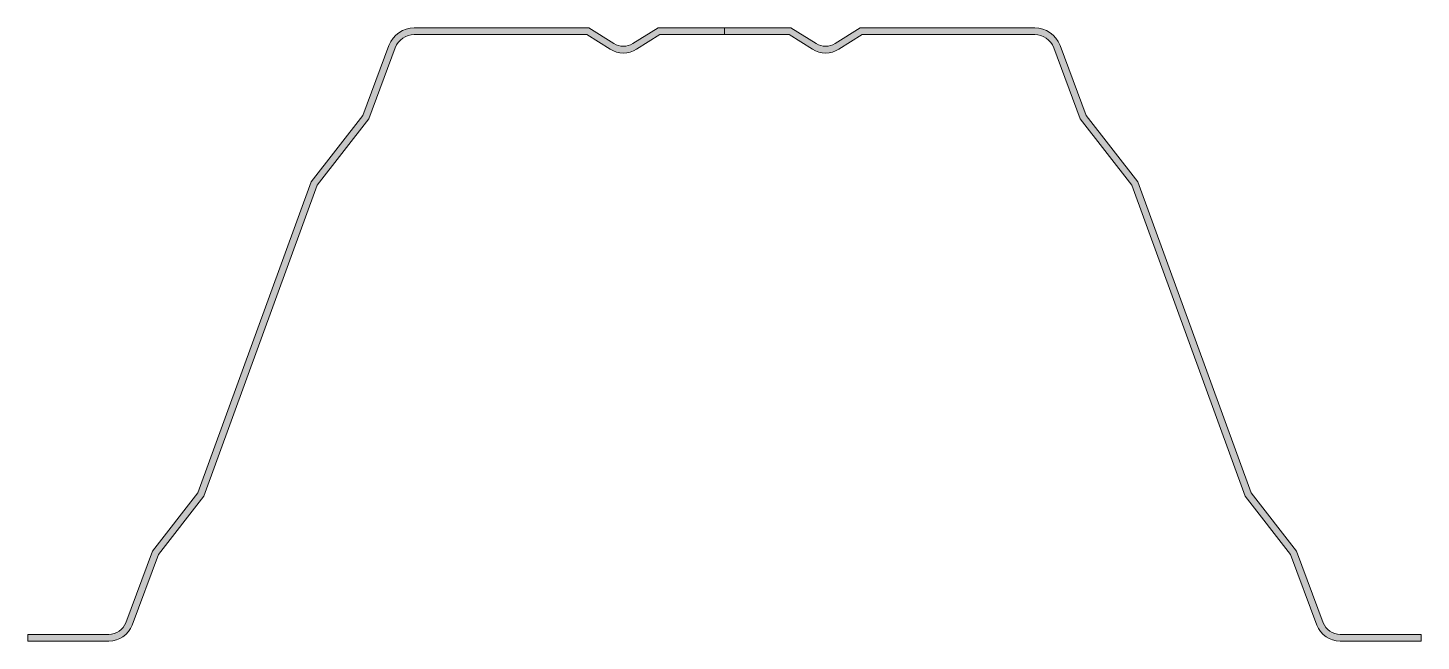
# Model space of a CAD drawing. Header units: metres. Extents: x 0 to 310, y 0 to 137.
import ezdxf

# ---------------------------------------------------------------- set-up
doc = ezdxf.new("R2010")
doc.units = ezdxf.units.M
doc.layers.add('A-DETL-GENF', color=92, linetype='Continuous', lineweight=18)

# ---------------------------------------------------------------- blocks, each defined once
blk = doc.blocks.new('27 SAB stalen dak 135 - 27 DI SAB stalen dak 135 s e-4420313-00_0 Basismaterialen')
at = {"layer": 'A-DETL-GENF'}
for points in [[(18.03, 0), (19.35, 0.16), (20.6, 0.64), (21.69, 1.4), (22.57, 2.4), (23.18, 3.58), (29.03, 19.25), (39.17, 32.25), (64.36, 101.51), (75.86, 116.25), (81.76, 132.07), (82.26, 133.04), (82.98, 133.86), (83.87, 134.48), (84.89, 134.87), (85.97, 135), (124.36, 135), (129.59, 131.73), (130.69, 131.2), (131.89, 130.93), (133.11, 130.93), (134.31, 131.2), (135.42, 131.73), (140.64, 135), (155, 135), (155, 136.5), (140.21, 136.5), (134.62, 133), (133.82, 132.62), (132.95, 132.42), (132.05, 132.42), (131.19, 132.62), (130.38, 133), (124.79, 136.5), (85.97, 136.5), (84.53, 136.32), (83.17, 135.81), (81.98, 134.98), (81.02, 133.89), (80.35, 132.6), (74.54, 116.99), (63.03, 102.24), (37.84, 32.99), (27.7, 19.99), (21.78, 4.1), (21.33, 3.24), (20.69, 2.51), (19.89, 1.96), (18.99, 1.62), (18.02, 1.5), (0, 1.5), (0, 0)], [(310, 0), (310, 1.5), (291.98, 1.5), (291.01, 1.62), (290.11, 1.96), (289.31, 2.51), (288.67, 3.24), (288.22, 4.1), (282.3, 19.99), (272.16, 32.99), (246.97, 102.24), (235.46, 116.99), (229.65, 132.6), (228.98, 133.89), (228.02, 134.98), (226.83, 135.81), (225.47, 136.32), (224.03, 136.5), (185.21, 136.5), (179.62, 133), (178.81, 132.62), (177.95, 132.42), (177.05, 132.42), (176.18, 132.62), (175.38, 133), (169.79, 136.5), (155, 136.5), (155, 135), (169.36, 135), (174.58, 131.73), (175.69, 131.2), (176.89, 130.93), (178.11, 130.93), (179.31, 131.2), (180.41, 131.73), (185.64, 135), (224.03, 135), (225.11, 134.87), (226.13, 134.48), (227.02, 133.86), (227.74, 133.04), (228.24, 132.07), (234.14, 116.25), (245.64, 101.51), (270.83, 32.25), (280.97, 19.25), (286.82, 3.58), (287.43, 2.4), (288.31, 1.4), (289.4, 0.64), (290.65, 0.16), (291.97, 0)]]:
    blk.add_hatch(color=256, dxfattribs=at).paths.add_polyline_path(points)
for p, q in [((124.79, 136.5), (85.97, 136.5)), ((130.38, 133), (124.79, 136.5)), ((140.21, 136.5), (134.62, 133)), ((155, 136.5), (140.21, 136.5)), ((169.79, 136.5), (155, 136.5)), ((155, 136.5), (155, 135)), ((175.38, 133), (169.79, 136.5)), ((185.21, 136.5), (179.62, 133)), ((224.03, 136.5), (185.21, 136.5)), ((85.97, 135), (124.36, 135)), ((124.36, 135), (129.59, 131.73)), ((135.42, 131.73), (140.64, 135)), ((140.64, 135), (155, 135)), ((155, 135), (169.36, 135)), ((169.36, 135), (174.58, 131.73)), ((180.41, 131.73), (185.64, 135)), ((185.64, 135), (224.03, 135)), ((80.35, 132.6), (74.54, 116.99)), ((75.86, 116.25), (81.76, 132.07)), ((228.24, 132.07), (234.14, 116.25)), ((235.46, 116.99), (229.65, 132.6)), ((74.54, 116.99), (63.03, 102.24)), ((64.36, 101.51), (75.86, 116.25)), ((234.14, 116.25), (245.64, 101.51)), ((246.97, 102.24), (235.46, 116.99)), ((63.03, 102.24), (37.84, 32.99)), ((39.17, 32.25), (64.36, 101.51)), ((245.64, 101.51), (270.83, 32.25)), ((272.16, 32.99), (246.97, 102.24)), ((37.84, 32.99), (27.7, 19.99)), ((29.03, 19.25), (39.17, 32.25)), ((270.83, 32.25), (280.97, 19.25)), ((282.3, 19.99), (272.16, 32.99)), ((27.7, 19.99), (21.78, 4.1)), ((23.18, 3.58), (29.03, 19.25)), ((280.97, 19.25), (286.82, 3.58)), ((288.22, 4.1), (282.3, 19.99)), ((18.02, 1.5), (0, 1.5)), ((0, 1.5), (0, 0)), ((0, 0), (18.03, 0)), ((291.97, 0), (310, 0)), ((310, 1.5), (291.98, 1.5)), ((310, 0), (310, 1.5))]:
    blk.add_line(p, q, dxfattribs=at)
for centre, radius, start, end in [((85.97, 130.5), 6, 90, 159.555), ((224.03, 130.5), 6, 20.445, 90), ((85.97, 130.5), 4.5, 90, 159.555), ((224.03, 130.5), 4.5, 20.445, 90), ((132.5, 136.4), 5.5, 237.994, 302.006), ((132.5, 136.4), 4, 237.994, 302.006), ((177.5, 136.4), 5.5, 237.994, 302.006), ((177.5, 136.4), 4, 237.994, 302.006), ((18.03, 5.5), 4, 269.8917, 339.555), ((18.03, 5.5), 5.5, 270, 339.555), ((291.97, 5.5), 5.5, 200.445, 270), ((291.97, 5.5), 4, 200.445, 270.1083)]:
    blk.add_arc(centre, radius, start, end, dxfattribs=at)

msp = doc.modelspace()

# ---------------------------------------------------------------- block references
msp.add_blockref('27 SAB stalen dak 135 - 27 DI SAB stalen dak 135 s e-4420313-00_0 Basismaterialen', (0, 0))

doc.saveas('drawing.dxf')
